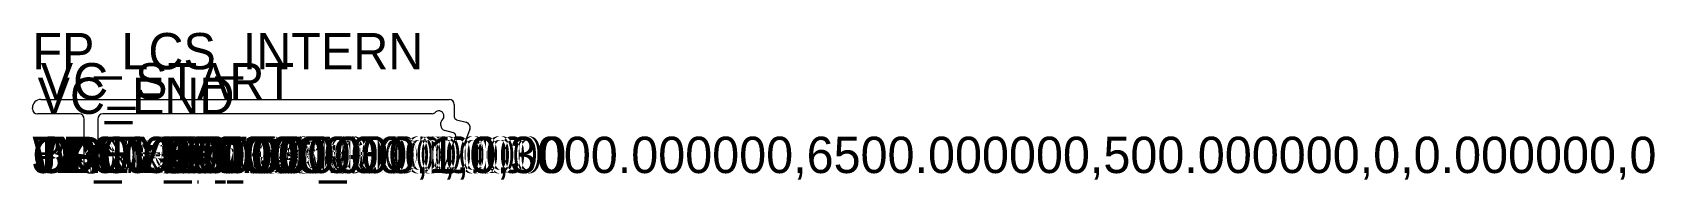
# Model space of a CAD drawing. Header units: metres. Extents: x 178 to 334, y 127 to 142.
import ezdxf

# ---------------------------------------------------------------- set-up
doc = ezdxf.new("R2010")
doc.units = ezdxf.units.M

msp = doc.modelspace()

# ---------------------------------------------------------------- linework, layer by layer
for p, q in [((177.775333, 134.513186), (177.775333, 134.613186)), ((178.575333, 135.413186), (217.975333, 135.413186)), ((218.475333, 134.913186), (218.475333, 133.743384)), ((182.275333, 134.013186), (178.275333, 134.013186)), ((182.775333, 128.813186), (182.775333, 133.513186)), ((184.075333, 133.513186), (184.075333, 128.813186)), ((216.350833, 134.013186), (184.575333, 134.013186)), ((217.175333, 132.899324), (217.175333, 133.188686)), ((218.697687, 133.453606), (219.623389, 133.205565)), ((217.466031, 128.718066), (218.612469, 131.790431)), ((218.409045, 132.185089), (217.545924, 132.416361)), ((219.962429, 132.547803), (218.455111, 128.508306)), ((183.575333, 128.313186), (183.275333, 128.313186)), ((218.174041, 128.313186), (217.747101, 128.313186))]:
    msp.add_line(p, q)
for centre, radius, start, end in [((178.575333, 134.613186), 0.8, 90, 180), ((217.975333, 134.913186), 0.5, 360, 90), ((178.275333, 134.513186), 0.5, 180, 270), ((182.275333, 133.513186), 0.5, 360, 90), ((184.575333, 133.513186), 0.5, 90, 180), ((216.350833, 134.313186), 0.3, 270, 321.317813), ((216.975333, 133.813186), 0.5, 308.682187, 141.317813), ((217.475333, 133.188686), 0.3, 128.682187, 180), ((218.775333, 133.743384), 0.3, 180, 255), ((219.493979, 132.722602), 0.5, 339.537191, 75), ((217.675333, 132.899324), 0.5, 180, 255), ((218.331399, 131.895311), 0.3, 339.537191, 75), ((183.275333, 128.813186), 0.5, 180, 270), ((183.575333, 128.813186), 0.5, 270, 360), ((217.747101, 128.613186), 0.3, 159.537191, 270), ((218.174041, 128.613186), 0.3, 270, 339.537191)]:
    msp.add_arc(centre, radius, start, end)

# ---------------------------------------------------------------- texts
for tag, p in [('FP_LCS_INTERN', (177.775333, 138.313186)), ('VC_START', (178.575333, 135.413186)), ('VC_END', (178.275333, 134.013186)), ('WX:0.000000', (177.775333, 128.313186)), ('WY:0.000000', (177.775333, 128.313186)), ('JX:0.000000', (177.775333, 128.313186)), ('JY:0.000000', (177.775333, 128.313186)), ('TDEV:0.000000', (177.775333, 128.313186)), ('TDEV2:0.000000', (177.775333, 128.313186)), ('TDEV3:0.000000', (177.775333, 128.313186)), ('TDEV4:0.000000', (177.775333, 128.313186)), ('TDEV5:0.000000', (177.775333, 128.313186)), ('OPTI:500.000000,1,0,3000.000000,6500.000000,500.000000,0,0.000000,0', (177.775333, 128.313186)), ('GLASS_MIN:0.000000', (177.775333, 128.313186)), ('GLASS_MAX:0.000000', (177.775333, 128.313186)), ('DESC:Cover ', (177.775333, 128.313186)), ('DENS:0.190000', (177.775333, 128.313186)), ('FRONT_VIEW', (177.775333, 128.313186)), ('BL01:6800.000000,,1', (177.775333, 128.313186)), ('PANE_WIDTH:0.000000', (177.775333, 128.313186)), ('FP_LCS_ORIG', (177.775333, 128.313186)), ('FP_LCS_HOT', (187.775333, 128.313186))]:
    msp.add_attdef(tag, p, '', height=3.5)

doc.saveas('drawing.dxf')
